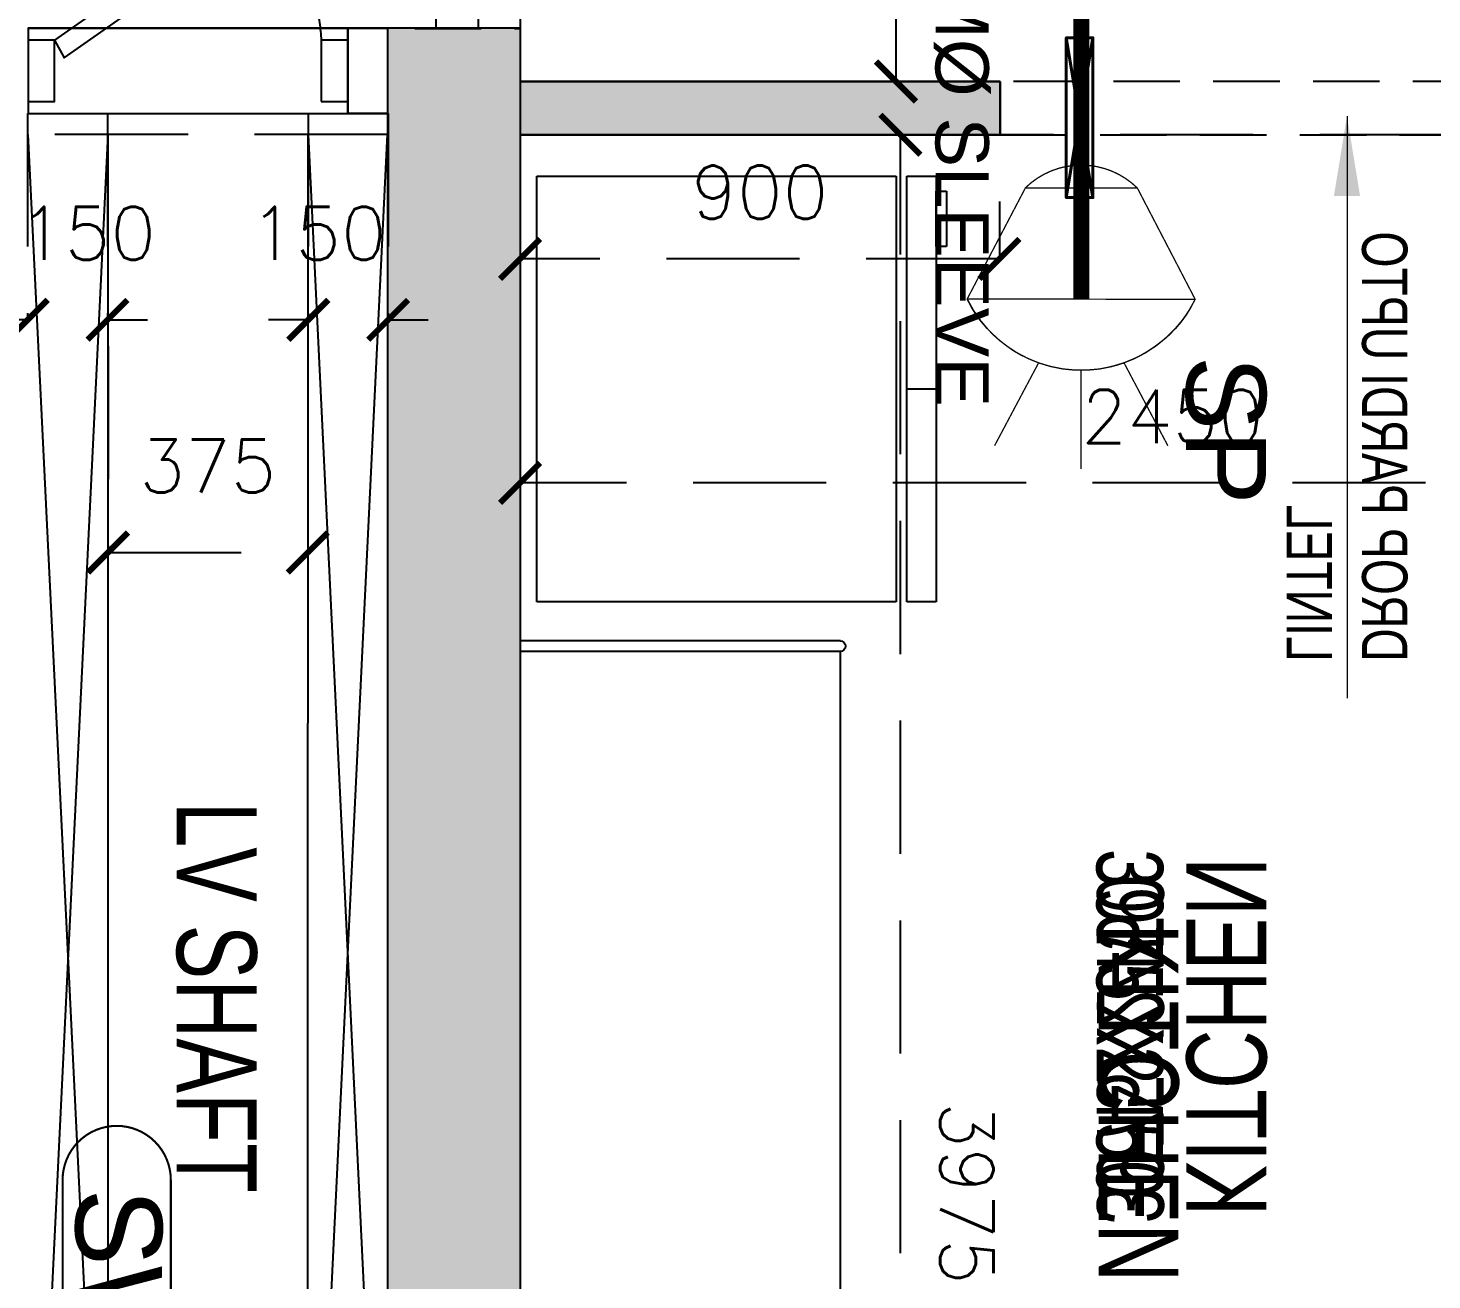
# Model space of a CAD drawing. Header units: millimetres. Extents: x -414464 to 1686, y -90036 to 108605.
# Drawn here: x -104666 to -102030, y -69575 to -67225 of the extents above; entities that cross this region are included whole.
import ezdxf

# ---------------------------------------------------------------- set-up
doc = ezdxf.new("R2010")
doc.units = ezdxf.units.MM
doc.header["$LTSCALE"] = 1000
doc.header["$MEASUREMENT"] = 0
for name, pattern in [('$1$AUDIT_D_120904163729-0', [0]), ('$36$HIDDEN', [0.375, 0.25, -0.125]), ('2BHK-A - BACK$1$AUDIT_D_120904163729-0', [0]), ('2BHK-A - BACK$1$HIDDEN', [0.375, 0.25, -0.125]), ('AUDIT_D_120904163729-0', [0]), ('T8 - TYPICAL FLOOR CORE$1$HIDDEN', [0.375, 0.25, -0.125]), ('T8 - TYPICAL FLOOR CORE$1$HIDDEN2', [0.1875, 0.125, -0.0625]), ('T8(T9 IS SIMILAR) - DIMENSION & TEXTING$1$( Hidden )', [0.375, 0.25, -0.125]), ('T8(T9 IS SIMILAR) - DIMENSION & TEXTING$1$3BHK-D$0$HIDDEN', [0.375, 0.25, -0.125]), ('T8(T9 IS SIMILAR) - DIMENSION & TEXTING$1$AUDIT_D_120904163729-0', [0]), ('T8(T9 IS SIMILAR) - DIMENSION & TEXTING$1$HIDDEN', [0.375, 0.25, -0.125]), ('T8(T9 IS SIMILAR)$1$$0$HIDDEN', [0.375, 0.25, -0.125])]:
    doc.linetypes.add(name, pattern=pattern)
doc.layers.get('0').update_dxf_attribs({"linetype": 'AUDIT_D_120904163729-0'})
for name, color, linetype in [('$0$A-HATCH -160', 251, '$1$AUDIT_D_120904163729-0'), ('$21$A-DIMENSIONS', 2, '$36$HIDDEN'), ('2BHK-A - BACK$1$A-DOOR-FULL', 2, 'Continuous'), ('2BHK-A - BACK$1$A-HATCH -160', 251, '2BHK-A - BACK$1$AUDIT_D_120904163729-0'), ('2BHK-A - BACK$1$a-KIT FIX', 251, 'Continuous'), ('2BHK-A - BACK$1$CUT-OUT', 49, 'Continuous'), ('a-rcc', 3, 'Continuous'), ('T8 - TYPICAL FLOOR CORE$1$A-DIMENSIONS', 2, 'T8 - TYPICAL FLOOR CORE$1$HIDDEN'), ('T8 - TYPICAL FLOOR CORE$1$A-DOOR', 1, 'Continuous'), ('T8 - TYPICAL FLOOR CORE$1$BEAM', 5, 'T8 - TYPICAL FLOOR CORE$1$HIDDEN'), ('T8 - TYPICAL FLOOR CORE$1$CUT-OUT', 49, 'Continuous'), ('T8 - TYPICAL FLOOR CORE$1$Typical floor plan-$0$$0$A2-TYPICAL$0$a-door', 1, 'Continuous'), ('T8(T9 IS SIMILAR) - DIMENSION & TEXTING$1$A-DIMENSIONS', 2, 'T8(T9 IS SIMILAR) - DIMENSION & TEXTING$1$HIDDEN'), ('T8(T9 IS SIMILAR) - DIMENSION & TEXTING$1$A-FIRE FIGHTING', 7, 'T8(T9 IS SIMILAR) - DIMENSION & TEXTING$1$AUDIT_D_120904163729-0'), ('T8(T9 IS SIMILAR)$1$$6$a-beam 2', 50, 'Continuous'), ('T8(T9 IS SIMILAR)$1$S-BEAM', 20, 'T8(T9 IS SIMILAR)$1$$0$HIDDEN'), ('T8_REFUGE COLUMNS$1$A-RCC COLS', 3, 'Continuous'), ('T8_TYPICAL COLUMNS$1$A-RCC COLS', 3, 'Continuous')]:
    doc.layers.add(name, color=color, linetype=linetype)
for name, color, linetype, lineweight in [('2BHK-A - BACK$1$a-Text', 4, 'Continuous', 0), ('2BHK-A - BACK$1$a-TEXT -R SIZE', 4, 'Continuous', 0), ('2BHK-A - BACK$1$A-WALL- 160', 6, 'Continuous', 30), ('2BHK-A - BACK$1$R0-18-10-2014-T1-1st Podium Floor Plan$0$Text', 2, 'Continuous', 0), ('T8 - TYPICAL FLOOR CORE$0$a-Text', 4, 'Continuous', 0), ('T8 - TYPICAL FLOOR CORE$1$A-WALL- 160', 6, 'Continuous', 30), ('T8 - TYPICAL FLOOR CORE$1$D&W', 8, 'Continuous', 25), ('T8(T9 IS SIMILAR) - DIMENSION & TEXTING$1$a-Text', 4, 'Continuous', 0), ('T8(T9 IS SIMILAR) - DIMENSION & TEXTING$1$a-TEXT -R SIZE', 4, 'Continuous', 0), ('T8(T9 IS SIMILAR) - DIMENSION & TEXTING$1$U-IPD-WS-FIRE', 1, 'Continuous', 40), ('T8(T9 IS SIMILAR) - DIMENSION & TEXTING$1$U-IPD-WS-SP', 1, 'Continuous', 5), ('T8(T9 IS SIMILAR) - DIMENSION & TEXTING$1$U-IPD-WS-TEXT', 7, 'Continuous', 0), ('T8(T9 IS SIMILAR)$1$D&W', 8, 'Continuous', 25), ('T8_REFUGE COLUMNS$1$A-COLUMN NO size reduce', 81, 'Continuous', 25)]:
    doc.layers.add(name, color=color, linetype=linetype, lineweight=lineweight)
doc.layers.add('T8(T9 IS SIMILAR) - DIMENSION & TEXTING$1$U-IPD-SP-SLEV-50', color=7, linetype='T8(T9 IS SIMILAR) - DIMENSION & TEXTING$1$3BHK-D$0$HIDDEN', lineweight=40, true_color=0x2f0dd9)
doc.layers.add('T8_REFUGE COLUMNS$1$COL-HATCH', color=7, linetype='Continuous', lineweight=25, true_color=0xa3a3a3)
doc.styles.add('2BHK-A - BACK$1$ARIAL ARROW', font='swisscl.ttf')
doc.styles.add('2BHK-A - BACK$1$Tahoma', font='tahoma.ttf')
doc.styles.add('T8 - TYPICAL FLOOR CORE$0$ARIAL ARROW', font='swisscl.ttf')
doc.styles.add('T8 - TYPICAL FLOOR CORE$1$Romans 1', font='romans.shx', dxfattribs={"height": 100})
doc.styles.add('T8(T9 IS SIMILAR) - DIMENSION & TEXTING$1$arial', font='sanss___.ttf')
doc.styles.add('T8(T9 IS SIMILAR) - DIMENSION & TEXTING$1$ARIAL ARROW', font='swisscl.ttf')
doc.styles.add('T8(T9 IS SIMILAR) - DIMENSION & TEXTING$1$Romans 1', font='romans.shx', dxfattribs={"height": 100})
doc.styles.add('T8_REFUGE COLUMNS$1$STANDARD', font='GOTHIC.TTF')
doc.dimstyles.new('2BHK-A - BACK$1$SAMATA STD', dxfattribs={"dimtxt": 100, "dimasz": 50, "dimexe": 50, "dimexo": 50, "dimgap": 10, "dimtad": 0, "dimdec": 0, "dimrnd": 5, "dimzin": 0, "dimdsep": 46, "dimtxsty": '2BHK-A - BACK$1$Tahoma', "dimblk": '2BHK-A - BACK$1$_Origin2', "dimcen": -50, "dimdle": 50, "dimclrd": 7, "dimclre": 7, "dimclrt": 7, "dimadec": 0, "dimazin": 0, "dimtfac": 1, "dimtdec": 0, "dimtmove": 1, "dimatfit": 3, "dimfxl": 150, "dimtfill": 1, "dimtolj": 1, "dimtzin": 0, "dimlwd": -1, "dimlwe": -1, "dimarcsym": 0})
doc.dimstyles.new('T8 - TYPICAL FLOOR CORE$1$ALPINE S', dxfattribs={"dimscale": 0, "dimtxt": 100, "dimasz": 75, "dimexe": 0, "dimexo": 0, "dimgap": 75, "dimtad": 1, "dimdec": 0, "dimzin": 0, "dimdsep": 46, "dimtxsty": 'T8 - TYPICAL FLOOR CORE$1$Romans 1', "dimblk": 'T8 - TYPICAL FLOOR CORE$1$_ArchTick', "dimcen": 0.09, "dimclrd": 256, "dimclre": 256, "dimclrt": 7, "dimadec": 0, "dimazin": 0, "dimtfac": 1, "dimtdec": 0, "dimtofl": 0, "dimtmove": 1, "dimatfit": 0, "dimldrblk": 'T8 - TYPICAL FLOOR CORE$1$_Open90', "dimfxl": 1, "dimtolj": 1, "dimtzin": 0, "dimarcsym": 0})
doc.dimstyles.new('T8(T9 IS SIMILAR) - DIMENSION & TEXTING$1$ALPINE S', dxfattribs={"dimscale": 0, "dimtxt": 100, "dimasz": 75, "dimexe": 0, "dimexo": 0, "dimgap": 75, "dimtad": 1, "dimdec": 0, "dimzin": 0, "dimdsep": 46, "dimtxsty": 'T8(T9 IS SIMILAR) - DIMENSION & TEXTING$1$Romans 1', "dimblk": 'T8(T9 IS SIMILAR) - DIMENSION & TEXTING$1$_ArchTick', "dimcen": 0.09, "dimclrd": 256, "dimclre": 256, "dimclrt": 7, "dimadec": 0, "dimazin": 0, "dimtfac": 1, "dimtdec": 0, "dimtofl": 0, "dimtmove": 1, "dimatfit": 0, "dimldrblk": 'T8(T9 IS SIMILAR) - DIMENSION & TEXTING$1$_Open90', "dimfxl": 1, "dimtolj": 1, "dimtzin": 0, "dimarcsym": 0})

# ---------------------------------------------------------------- blocks, each defined once
blk = doc.blocks.new('T8_REFUGE COLUMNS')
at = {"layer": 'T8_REFUGE COLUMNS$1$COL-HATCH', "linetype": 'ByBlock'}
h = blk.add_hatch(color=256, dxfattribs=at)
h.dxf.hatch_style = 1
h.paths.add_polyline_path([(1207452.1, -5710799.9), (1211787.1, -5710799.9), (1211787.1, -5710549.9), (1207452.1, -5710549.9)])
at = {"layer": 'T8_REFUGE COLUMNS$1$A-COLUMN NO size reduce', "linetype": 'ByBlock', "const_width": 3.9}
blk.add_lwpolyline([(1209614.8, -5711409.9, -1), (1209614.8, -5711206.7), (1210210.6, -5711206.7, -1), (1210210.6, -5711409.9)], format="xyb", close=True, dxfattribs=at)
at = {"layer": 'T8_REFUGE COLUMNS$1$A-RCC COLS', "linetype": 'ByBlock'}
blk.add_lwpolyline([(1207452.1, -5710799.9), (1211787.1, -5710799.9), (1211787.1, -5710549.9), (1207452.1, -5710549.9)], close=True, dxfattribs=at)
at = {"layer": 'T8_REFUGE COLUMNS$1$A-COLUMN NO size reduce', "linetype": 'ByBlock', "insert": (1209631, -5711223), "char_height": 162.5, "attachment_point": 1, "style": 'T8_REFUGE COLUMNS$1$STANDARD'}
blk.add_mtext_dynamic_manual_height_columns('SW27', width=444.685, gutter_width=500, heights=[0], dxfattribs=at)
blk = doc.blocks.new('T8_TYPICAL COLUMNS')
at = {"layer": 'T8_TYPICAL COLUMNS$1$A-RCC COLS', "linetype": 'ByBlock'}
blk.add_blockref('T8_REFUGE COLUMNS', (0, 0), dxfattribs=at)
blk = doc.blocks.new('*U2932')
for points in [[(-40, 0), (0, 0), (0, 30), (10, 30), (10, 80), (-40, 80)], [(1065, 0), (1025, 0), (1025, 30), (1015, 30), (1015, 80), (1065, 80)], [(0, 0), (0, -1025), (30, -1025), (30, 0)]]:
    blk.add_lwpolyline(points, close=True)
at = {"color": 0, "linetype": 'ByBlock', "ltscale": 0.25}
blk.add_arc((-1.5, 0.6), 1026.5, 272.373, 359.9653, dxfattribs=at)
blk = doc.blocks.new('2BHK-A - BACK$1$FRIDGE')
at = {"linetype": 'ByBlock'}
blk.add_line((-146171.8, 411873), (-146116.8, 411873), dxfattribs=at)
at = {"layer": '2BHK-A - BACK$1$a-KIT FIX'}
for p, q in [((-146866.2, 411473.3), (-146866.2, 412272.7)), ((-146866.2, 412272.7), (-146191.7, 412272.7)), ((-146191.7, 412272.7), (-146191.7, 411473.3)), ((-146171.8, 411473.3), (-146171.8, 412272.7)), ((-146171.8, 412272.7), (-146116.8, 412272.7)), ((-146116.8, 412272.7), (-146116.8, 411473.3)), ((-146116.8, 412140.6), (-146116.8, 412244)), ((-146116.8, 412244), (-146097.1, 412244)), ((-146097.1, 412244), (-146097.1, 412140.6)), ((-146097.1, 412140.6), (-146116.8, 412140.6)), ((-146191.7, 411473.3), (-146866.2, 411473.3)), ((-146116.8, 411473.3), (-146171.8, 411473.3))]:
    blk.add_line(p, q, dxfattribs=at)
blk = doc.blocks.new('2BHK-A - BACK$1$_Origin2')
at = {"color": 0, "linetype": 'ByBlock', "lineweight": -2}
blk.add_line((-0.5, 0), (-1, 0), dxfattribs=at)
for radius in [0.5, 0.25]:
    blk.add_circle((0, 0), radius, dxfattribs=at)
blk = doc.blocks.new('T8 - TYPICAL FLOOR CORE$1$gdx')
at = {"linetype": 'T8 - TYPICAL FLOOR CORE$1$HIDDEN2', "ltscale": 10}
blk.add_lwpolyline([(13990.9, 8157, 0.113319), (14200.1, 8092, 0.860704)], format="xyb", dxfattribs=at)
at = {"layer": 'T8 - TYPICAL FLOOR CORE$1$A-DOOR', "linetype": 'Continuous', "ltscale": 5}
blk.add_lwpolyline([(14200.1, 8509.4), (14227.4, 8494.1), (13990.9, 8157), (13963.7, 8172.3)], close=True, dxfattribs=at)
at = {"layer": 'T8 - TYPICAL FLOOR CORE$1$Typical floor plan-$0$$0$A2-TYPICAL$0$a-door', "color": 4}
for points in [[(14200.1, 8509.4), (14200.1, 8550.7), (14295.9, 8550.7), (14295.9, 8509.4)], [(14295.9, 8092), (14295.9, 8050.7), (14200.1, 8050.7), (14200.1, 8092)]]:
    blk.add_lwpolyline(points, close=True, dxfattribs=at)
blk = doc.blocks.new('T8 - TYPICAL FLOOR CORE$1$_ArchTick')
at = {"color": 0, "linetype": 'ByBlock', "const_width": 0.15}
blk.add_lwpolyline([(-0.5, -0.5), (0.5, 0.5)], dxfattribs=at)
blk = doc.blocks.new('*D4643')
at = {"layer": 'T8 - TYPICAL FLOOR CORE$1$A-DIMENSIONS', "lineweight": -2, "transparency": 16777216}
for p, q in [((1207999.8, -5710798.6), (1207999.8, -5710723.6)), ((1207999.8, -5710948.5), (1207999.8, -5711023.5))]:
    blk.add_line(p, q, dxfattribs=at)
at = {"layer": 'T8 - TYPICAL FLOOR CORE$1$A-DIMENSIONS', "linetype": 'T8 - TYPICAL FLOOR CORE$1$HIDDEN', "lineweight": -2, "transparency": 16777216}
for p, q in [((1207612.2, -5710798.6), (1207999.8, -5710798.6)), ((1207612.2, -5710948.5), (1207999.8, -5710948.5))]:
    blk.add_line(p, q, dxfattribs=at)
at = {"layer": 'T8 - TYPICAL FLOOR CORE$1$A-DIMENSIONS', "linetype": 'ByBlock', "lineweight": -2, "transparency": 16777216, "xscale": 75, "yscale": 75, "zscale": 75}
for p, rotation in [((1207999.8, -5710798.6), 270), ((1207999.8, -5710948.5), 90)]:
    blk.add_blockref('T8 - TYPICAL FLOOR CORE$1$_ArchTick', p, dxfattribs=dict(at, rotation=rotation))
at = {"layer": 'T8 - TYPICAL FLOOR CORE$1$A-DIMENSIONS', "color": 7, "linetype": 'ByBlock', "transparency": 16777216, "insert": (1207837.3, -5710930.1), "char_height": 100, "attachment_point": 5, "rotation": 90, "style": 'T8 - TYPICAL FLOOR CORE$1$Romans 1'}
blk.add_mtext('\\A1;150', dxfattribs=at)
blk = doc.blocks.new('T8 - TYPICAL FLOOR CORE$1$_Open90')
at = {"color": 0, "linetype": 'ByBlock', "lineweight": -2}
for p, q in [((-0.5, 0.5), (0, 0)), ((0, 0), (-1, 0)), ((0, 0), (-0.5, -0.5))]:
    blk.add_line(p, q, dxfattribs=at)
blk = doc.blocks.new('*D4649')
at = {"layer": 'T8 - TYPICAL FLOOR CORE$1$A-DIMENSIONS', "linetype": 'T8 - TYPICAL FLOOR CORE$1$HIDDEN', "lineweight": -2, "transparency": 16777216}
for p, q in [((1208049.1, -5710949.5), (1208436.7, -5710949.5)), ((1208049.1, -5711324.6), (1208436.7, -5711324.6))]:
    blk.add_line(p, q, dxfattribs=at)
at = {"layer": 'T8 - TYPICAL FLOOR CORE$1$A-DIMENSIONS', "lineweight": -2, "transparency": 16777216}
blk.add_line((1208436.7, -5711324.6), (1208436.7, -5710949.5), dxfattribs=at)
at = {"layer": 'T8 - TYPICAL FLOOR CORE$1$A-DIMENSIONS', "linetype": 'ByBlock', "lineweight": -2, "transparency": 16777216, "xscale": 75, "yscale": 75, "zscale": 75}
for p, rotation in [((1208436.7, -5710949.5), 90), ((1208436.7, -5711324.6), 270)]:
    blk.add_blockref('T8 - TYPICAL FLOOR CORE$1$_ArchTick', p, dxfattribs=dict(at, rotation=rotation))
at = {"layer": 'T8 - TYPICAL FLOOR CORE$1$A-DIMENSIONS', "color": 7, "linetype": 'ByBlock', "transparency": 16777216, "insert": (1208274.2, -5711137.4), "char_height": 100, "attachment_point": 5, "rotation": 90, "style": 'T8 - TYPICAL FLOOR CORE$1$Romans 1'}
blk.add_mtext('\\A1;375', dxfattribs=at)
blk = doc.blocks.new('*D4650')
at = {"layer": 'T8 - TYPICAL FLOOR CORE$1$A-DIMENSIONS', "lineweight": -2, "transparency": 16777216}
for p, q in [((1207999.8, -5711325.6), (1207999.8, -5711250.6)), ((1207999.8, -5711475.5), (1207999.8, -5711550.5))]:
    blk.add_line(p, q, dxfattribs=at)
at = {"layer": 'T8 - TYPICAL FLOOR CORE$1$A-DIMENSIONS', "linetype": 'T8 - TYPICAL FLOOR CORE$1$HIDDEN', "lineweight": -2, "transparency": 16777216}
for p, q in [((1207612.2, -5711325.6), (1207999.8, -5711325.6)), ((1207612.2, -5711475.5), (1207999.8, -5711475.5))]:
    blk.add_line(p, q, dxfattribs=at)
at = {"layer": 'T8 - TYPICAL FLOOR CORE$1$A-DIMENSIONS', "linetype": 'ByBlock', "lineweight": -2, "transparency": 16777216, "xscale": 75, "yscale": 75, "zscale": 75}
for p, rotation in [((1207999.8, -5711325.6), 270), ((1207999.8, -5711475.5), 90)]:
    blk.add_blockref('T8 - TYPICAL FLOOR CORE$1$_ArchTick', p, dxfattribs=dict(at, rotation=rotation))
at = {"layer": 'T8 - TYPICAL FLOOR CORE$1$A-DIMENSIONS', "color": 7, "linetype": 'ByBlock', "transparency": 16777216, "insert": (1207837.3, -5711363.1), "char_height": 100, "attachment_point": 5, "rotation": 90, "style": 'T8 - TYPICAL FLOOR CORE$1$Romans 1'}
blk.add_mtext('\\A1;150', dxfattribs=at)
blk = doc.blocks.new('T8(T9 IS SIMILAR) - DIMENSION & TEXTING$1$_ArchTick')
at = {"color": 0, "linetype": 'ByBlock', "const_width": 0.15}
blk.add_lwpolyline([(-0.5, -0.5), (0.5, 0.5)], dxfattribs=at)
blk = doc.blocks.new('*D1520')
at = {"layer": 'T8(T9 IS SIMILAR) - DIMENSION & TEXTING$1$A-DIMENSIONS', "linetype": 'T8(T9 IS SIMILAR) - DIMENSION & TEXTING$1$HIDDEN', "lineweight": -2, "transparency": 16777216}
for p, q in [((1206347.3, -5709776), (1206347.3, -5709845)), ((1207552.3, -5709776), (1207552.3, -5709845))]:
    blk.add_line(p, q, dxfattribs=at)
at = {"layer": 'T8(T9 IS SIMILAR) - DIMENSION & TEXTING$1$A-DIMENSIONS', "lineweight": -2, "transparency": 16777216}
blk.add_line((1207552.3, -5709845), (1206347.3, -5709845), dxfattribs=at)
at = {"layer": 'T8(T9 IS SIMILAR) - DIMENSION & TEXTING$1$A-DIMENSIONS', "linetype": 'ByBlock', "lineweight": -2, "transparency": 16777216, "xscale": 75, "yscale": 75, "zscale": 75, "rotation": 180}
blk.add_blockref('T8(T9 IS SIMILAR) - DIMENSION & TEXTING$1$_ArchTick', (1206347.3, -5709845), dxfattribs=at)
at = {"layer": 'T8(T9 IS SIMILAR) - DIMENSION & TEXTING$1$A-DIMENSIONS', "linetype": 'ByBlock', "lineweight": -2, "transparency": 16777216, "xscale": 75, "yscale": 75, "zscale": 75}
blk.add_blockref('T8(T9 IS SIMILAR) - DIMENSION & TEXTING$1$_ArchTick', (1207552.3, -5709845), dxfattribs=at)
at = {"layer": 'T8(T9 IS SIMILAR) - DIMENSION & TEXTING$1$A-DIMENSIONS', "color": 7, "linetype": 'ByBlock', "transparency": 16777216, "insert": (1206949.8, -5709720), "char_height": 100, "attachment_point": 5, "style": 'T8(T9 IS SIMILAR) - DIMENSION & TEXTING$1$Romans 1'}
blk.add_mtext('\\A1;1205', dxfattribs=at)
blk = doc.blocks.new('T8(T9 IS SIMILAR) - DIMENSION & TEXTING$1$_Open90')
at = {"color": 0, "linetype": 'ByBlock', "lineweight": -2}
for p, q in [((-0.5, 0.5), (0, 0)), ((0, 0), (-1, 0)), ((0, 0), (-0.5, -0.5))]:
    blk.add_line(p, q, dxfattribs=at)
blk = doc.blocks.new('*D1521')
at = {"layer": 'T8(T9 IS SIMILAR) - DIMENSION & TEXTING$1$A-DIMENSIONS', "linetype": 'T8(T9 IS SIMILAR) - DIMENSION & TEXTING$1$HIDDEN', "lineweight": -2, "transparency": 16777216}
for p, q in [((1207777.6, -5709651), (1207885.3, -5709651)), ((1207777.6, -5710550.9), (1207885.3, -5710550.9))]:
    blk.add_line(p, q, dxfattribs=at)
at = {"layer": 'T8(T9 IS SIMILAR) - DIMENSION & TEXTING$1$A-DIMENSIONS', "lineweight": -2, "transparency": 16777216}
blk.add_line((1207885.3, -5709651), (1207885.3, -5710550.9), dxfattribs=at)
at = {"layer": 'T8(T9 IS SIMILAR) - DIMENSION & TEXTING$1$A-DIMENSIONS', "linetype": 'ByBlock', "lineweight": -2, "transparency": 16777216, "xscale": 75, "yscale": 75, "zscale": 75}
for p, rotation in [((1207885.3, -5709651), 90), ((1207885.3, -5710550.9), 270)]:
    blk.add_blockref('T8(T9 IS SIMILAR) - DIMENSION & TEXTING$1$_ArchTick', p, dxfattribs=dict(at, rotation=rotation))
at = {"layer": 'T8(T9 IS SIMILAR) - DIMENSION & TEXTING$1$A-DIMENSIONS', "color": 7, "linetype": 'ByBlock', "transparency": 16777216, "insert": (1207760.3, -5710100.9), "char_height": 100, "attachment_point": 5, "rotation": 90, "style": 'T8(T9 IS SIMILAR) - DIMENSION & TEXTING$1$Romans 1'}
blk.add_mtext('\\A1;900', dxfattribs=at)
blk = doc.blocks.new('*D1523')
at = {"layer": 'T8(T9 IS SIMILAR) - DIMENSION & TEXTING$1$A-DIMENSIONS', "linetype": 'T8(T9 IS SIMILAR) - DIMENSION & TEXTING$1$HIDDEN', "lineweight": -2, "transparency": 16777216}
for p, q in [((1207652.3, -5709960.8), (1207652.3, -5709836.9)), ((1211627.3, -5709960.8), (1211627.3, -5709836.9))]:
    blk.add_line(p, q, dxfattribs=at)
at = {"layer": 'T8(T9 IS SIMILAR) - DIMENSION & TEXTING$1$A-DIMENSIONS', "lineweight": -2, "transparency": 16777216}
blk.add_line((1211627.3, -5709836.9), (1207652.3, -5709836.9), dxfattribs=at)
at = {"layer": 'T8(T9 IS SIMILAR) - DIMENSION & TEXTING$1$A-DIMENSIONS', "linetype": 'ByBlock', "lineweight": -2, "transparency": 16777216, "xscale": 75, "yscale": 75, "zscale": 75, "rotation": 180}
blk.add_blockref('T8(T9 IS SIMILAR) - DIMENSION & TEXTING$1$_ArchTick', (1207652.3, -5709836.9), dxfattribs=at)
at = {"layer": 'T8(T9 IS SIMILAR) - DIMENSION & TEXTING$1$A-DIMENSIONS', "linetype": 'ByBlock', "lineweight": -2, "transparency": 16777216, "xscale": 75, "yscale": 75, "zscale": 75}
blk.add_blockref('T8(T9 IS SIMILAR) - DIMENSION & TEXTING$1$_ArchTick', (1211627.3, -5709836.9), dxfattribs=at)
at = {"layer": 'T8(T9 IS SIMILAR) - DIMENSION & TEXTING$1$A-DIMENSIONS', "color": 7, "linetype": 'ByBlock', "transparency": 16777216, "insert": (1209639.8, -5709711.9), "char_height": 100, "attachment_point": 5, "style": 'T8(T9 IS SIMILAR) - DIMENSION & TEXTING$1$Romans 1'}
blk.add_mtext('\\A1;3975', dxfattribs=at)
blk = doc.blocks.new('*D1525')
at = {"layer": 'T8(T9 IS SIMILAR) - DIMENSION & TEXTING$1$A-DIMENSIONS', "linetype": 'T8(T9 IS SIMILAR) - DIMENSION & TEXTING$1$HIDDEN', "lineweight": -2, "transparency": 16777216}
for p, q in [((1208241.2, -5708100.9), (1208306.1, -5708100.9)), ((1208241.2, -5710550.9), (1208306.1, -5710550.9))]:
    blk.add_line(p, q, dxfattribs=at)
at = {"layer": 'T8(T9 IS SIMILAR) - DIMENSION & TEXTING$1$A-DIMENSIONS', "lineweight": -2, "transparency": 16777216}
blk.add_line((1208306.1, -5708100.9), (1208306.1, -5710550.9), dxfattribs=at)
at = {"layer": 'T8(T9 IS SIMILAR) - DIMENSION & TEXTING$1$A-DIMENSIONS', "linetype": 'ByBlock', "lineweight": -2, "transparency": 16777216, "xscale": 75, "yscale": 75, "zscale": 75}
for p, rotation in [((1208306.1, -5708100.9), 90), ((1208306.1, -5710550.9), 270)]:
    blk.add_blockref('T8(T9 IS SIMILAR) - DIMENSION & TEXTING$1$_ArchTick', p, dxfattribs=dict(at, rotation=rotation))
at = {"layer": 'T8(T9 IS SIMILAR) - DIMENSION & TEXTING$1$A-DIMENSIONS', "color": 7, "linetype": 'ByBlock', "transparency": 16777216, "insert": (1208181.1, -5709325.9), "char_height": 100, "attachment_point": 5, "rotation": 90, "style": 'T8(T9 IS SIMILAR) - DIMENSION & TEXTING$1$Romans 1'}
blk.add_mtext('\\A1;2450', dxfattribs=at)
blk = doc.blocks.new('T8(T9 IS SIMILAR) - DIMENSION & TEXTING$1$SIDE SPRINKLER')
at = {"layer": 'T8(T9 IS SIMILAR) - DIMENSION & TEXTING$1$U-IPD-WS-SP', "const_width": 3, "elevation": 0}
for points in [[(-6847.2, -87791.6), (-7102.7, -87925.5)], [(-6700.4, -87955.9), (-6510.2, -87854.9)], [(-6683.5, -88053.8), (-6456.1, -88053.8)], [(-6700.2, -88152.7), (-6509.9, -88253.3)], [(-6847.2, -88315.9), (-7102.7, -88183.1)]]:
    blk.add_lwpolyline(points, dxfattribs=at)
for points in [[(-6847.2, -87791.6, 0.000405), (-6846.7, -88316.2, 0.623274), (-6846.7, -87792.3, 0.617961)], [(-7102.7, -87925.2, 0.001274), (-7102.7, -88183.1, -0.409371), (-7102.7, -87925.2, -0.617961)]]:
    blk.add_lwpolyline(points, format="xyb", dxfattribs=at)
at = {"layer": 'T8(T9 IS SIMILAR) - DIMENSION & TEXTING$1$U-IPD-WS-SP'}
for centre, start, end in [((-6975.2, -88053.8), 296.0387, 63.9613), ((-6975.2, -88053.8), 0, 63.9613), ((-6975.2, -88054.2), 296.1316, 0.0929)]:
    blk.add_arc(centre, 291.8, start, end, dxfattribs=at)
blk = doc.blocks.new('T8(T9 IS SIMILAR) - DIMENSION & TEXTING$1$A$C7A147FD6')
at = {"layer": 'T8(T9 IS SIMILAR) - DIMENSION & TEXTING$1$U-IPD-SP-SLEV-50', "linetype": 'ByBlock', "elevation": 0.4}
blk.add_lwpolyline([(317.9, 5898.7), (17.9, 5898.7), (17.9, 5848.7), (317.9, 5848.7), (317.9, 5898.7), (17.9, 5848.7), (317.9, 5848.7), (17.9, 5898.7)], dxfattribs=at)
at = {"layer": 'T8(T9 IS SIMILAR) - DIMENSION & TEXTING$1$U-IPD-WS-FIRE', "color": 9, "linetype": 'T8(T9 IS SIMILAR) - DIMENSION & TEXTING$1$( Hidden )', "ltscale": 2, "true_color": 0xafd9aa, "const_width": 30, "elevation": 0.4}
blk.add_lwpolyline([(508.7, 5876.6), (-58.3, 5876.6)], dxfattribs=at)
at = {"layer": 'T8(T9 IS SIMILAR) - DIMENSION & TEXTING$1$U-IPD-WS-FIRE', "xscale": -0.8162240268536692, "yscale": 0.8162240268536692, "zscale": 0.8162240268536692, "rotation": 179.9973893578731}
blk.add_blockref('T8(T9 IS SIMILAR) - DIMENSION & TEXTING$1$SIDE SPRINKLER', (6094.1, -65995.4, 0.4), dxfattribs=at)
at = {"layer": 'T8(T9 IS SIMILAR) - DIMENSION & TEXTING$1$U-IPD-WS-TEXT', "attachment_point": 3, "style": 'T8(T9 IS SIMILAR) - DIMENSION & TEXTING$1$arial'}
for s, width, insert, char_height, rotation in [('SP', 0.382, (894.6, 6223.7, -0.3), 150, 359.9975), ('50MM%%C SLEEVE', 1876.047, (710.9, 5703.1, 2.3), 100, 0.0013)]:
    blk.add_mtext_dynamic_manual_height_columns(s, width=width, gutter_width=0.75, heights=[0], dxfattribs=dict(at, insert=insert, char_height=char_height, rotation=rotation))
blk = doc.blocks.new('2BHK-A - BACK')
at = {"layer": '2BHK-A - BACK$1$A-HATCH -160', "linetype": 'ByBlock'}
h = blk.add_hatch(dxfattribs=at)
h.set_pattern_fill('ZIGZAG', color=256, scale=250)
h.set_pattern_definition([(9e-15, (-0.22, 0.45), (31.25, 31.25), [31.25, -31.25]), (90, (31.03, 0.45), (-31.25, 31.25), [31.25, -31.25])])
h.paths.add_polyline_path([(1196642.1, -5706299.9), (1198342.2, -5706299.9), (1198342.2, -5706399.9), (1196642.1, -5706399.9)])
h.paths.add_polyline_path([(1199382.6, -5705299.9), (1199382.6, -5705199.9), (1201592.2, -5705199.9), (1201592.2, -5705299.9), (1200442.1, -5705299.9), (1200442.1, -5705399.9), (1200342.1, -5705399.9), (1200342.1, -5705299.9)])
h.paths.add_polyline_path([(1200442.1, -5706399.9), (1201341.8, -5706399.9), (1201341.8, -5706299.9), (1200442.1, -5706299.9)])
h.paths.add_polyline_path([(1202091.8, -5706299.9), (1202691.8, -5706299.9), (1202691.8, -5706399.9), (1202091.8, -5706399.9)])
h.paths.add_polyline_path([(1204892.1, -5708749.5), (1204992.1, -5708749.5), (1204992.1, -5707999.9), (1204892.1, -5707999.9)])
h.paths.add_polyline_path([(1204892.1, -5709649.5), (1204992.1, -5709649.5), (1204992.1, -5710549.5), (1204892.1, -5710549.5)])
h.paths.add_polyline_path([(1200142, -5708600.5), (1200257, -5708600.5), (1200257.1, -5708700.5), (1200042, -5708700.5), (1200042, -5708099.9), (1200142, -5708099.9)])
h.paths.add_polyline_path([(1202792.1, -5701189.9), (1203427.1, -5701189.9), (1203427.1, -5701089.9), (1202792.1, -5701089.9)])
at = {"layer": '2BHK-A - BACK$1$a-KIT FIX', "color": 1}
for p, q in [((1200917.1, -5709949.5), (1203922.1, -5709949.5)), ((1203922.1, -5709949.8), (1203922.1, -5710549.5)), ((1203942.1, -5709949.5), (1203942.1, -5710549.5)), ((1203942.1, -5709949.5), (1203942.1, -5709949.5)), ((1203942.1, -5709949.8), (1203942.1, -5710549.5))]:
    blk.add_line(p, q, dxfattribs=at)
blk.add_arc((1203932.1, -5709949.8), 10, 0, 180, dxfattribs=at)
at = {"layer": '2BHK-A - BACK$1$A-WALL- 160', "linetype": 'ByBlock'}
for p, q in [((1204892.1, -5710549.5), (1204892.1, -5709649.5)), ((1204892.1, -5709649.5), (1204992.1, -5709649.5)), ((1204992.1, -5710549.5), (1204992.1, -5709649.5))]:
    blk.add_line(p, q, dxfattribs=at)
at = {"layer": '2BHK-A - BACK$1$CUT-OUT', "linetype": '2BHK-A - BACK$1$HIDDEN', "ltscale": 0.5}
for points in [[(1204992.1, -5709649.5), (1204892.1, -5709649.5), (1204892.1, -5708749.5), (1204992.1, -5708749.5)], [(1205092.1, -5710748.8), (1205092.1, -5710549.9), (1206197.1, -5710549.9), (1206197.1, -5710748.8)]]:
    blk.add_lwpolyline(points, close=True, dxfattribs=at)
at = {"layer": '2BHK-A - BACK$1$A-DOOR-FULL', "linetype": '2BHK-A - BACK$1$HIDDEN', "rotation": 180}
blk.add_blockref('*U2932', (1206157.1, -5710628.8), dxfattribs=at)
at = {"layer": '2BHK-A - BACK$1$a-KIT FIX', "extrusion": (0, 0, -1), "zscale": -1, "rotation": 90}
blk.add_blockref('2BHK-A - BACK$1$FRIDGE', (-792542.1, -5563653), dxfattribs=at)
at = {"layer": '2BHK-A - BACK$1$a-Text', "style": '2BHK-A - BACK$1$ARIAL ARROW'}
blk.add_text('KITCHEN', height=150, dxfattribs=at).set_placement((1202861.4, -5709299.7))
at = {"layer": '2BHK-A - BACK$1$a-TEXT -R SIZE', "color": 2, "style": '2BHK-A - BACK$1$ARIAL ARROW'}
blk.add_text('3975X2450', height=125, dxfattribs=at).set_placement((1202846.8, -5709467.5))
at = {"layer": '2BHK-A - BACK$1$R0-18-10-2014-T1-1st Podium Floor Plan$0$Text', "insert": (1203902.6, -5709111.7), "char_height": 85, "width": 912.523, "attachment_point": 7, "style": '2BHK-A - BACK$1$ARIAL ARROW'}
blk.add_mtext('DROP PARDI UPTO LINTEL', dxfattribs=at)
at = {"layer": '2BHK-A - BACK$1$R0-18-10-2014-T1-1st Podium Floor Plan$0$Text'}
blk.add_leader([(1204927.1, -5708998.3), (1204516, -5708998.3), (1203834.6, -5708998.3)], dimstyle='2BHK-A - BACK$1$SAMATA STD', override={"dimscale": 1, "dimasz": 150, "dimclrd": 2, "dimfxlon": 1, "dimarcsym": 1}, dxfattribs=at)
blk = doc.blocks.new('T8 - TYPICAL FLOOR CORE')
at = {"layer": 'T8 - TYPICAL FLOOR CORE$1$A-WALL- 160', "linetype": 'ByBlock'}
for p, q in [((1207452.2, -5710799.6), (1207452.2, -5710874.5)), ((1207612.2, -5710799.6), (1207612.2, -5710874.5)), ((1207452.2, -5710874.5), (1207612.2, -5710874.5))]:
    blk.add_line(p, q, dxfattribs=at)
at = {"layer": 'T8 - TYPICAL FLOOR CORE$1$BEAM', "linetype": 'ByBlock'}
for p, q in [((1207452.3, -5711474), (1207452.2, -5710799.9)), ((1207612.3, -5711474), (1207612.2, -5710799.6))]:
    blk.add_line(p, q, dxfattribs=at)
at = {"layer": 'T8 - TYPICAL FLOOR CORE$1$CUT-OUT'}
for p, q in [((1210752.1, -5710950.1, 0), (1207652.1, -5710799.9)), ((1207652.1, -5710948.5), (1210752.1, -5710799.9)), ((1210752.1, -5710950.1, 0), (1207652.1, -5710948.5, 0)), ((1210752.1, -5711324.6, 0), (1207652.1, -5711324.6, 0)), ((1210752.1, -5711474.6, 0), (1207652.1, -5711324.6, 0)), ((1207652.1, -5711474.9), (1210752.1, -5711324.6, 0))]:
    blk.add_line(p, q, dxfattribs=at)
at = {"layer": 'T8 - TYPICAL FLOOR CORE$1$D&W', "linetype": 'ByBlock'}
blk.add_lwpolyline([(1207452.3, -5710874.5), (1207452.1, -5711474.5), (1207612.2, -5711474.5), (1207612.2, -5710874.5)], close=True, dxfattribs=at)
at = {"xscale": -1.199999827970114, "yscale": 1.199999827970114, "zscale": 1.199999827970114, "rotation": 180}
blk.add_blockref('T8 - TYPICAL FLOOR CORE$1$gdx', (1190434.7, -5701213.7), dxfattribs=at)
at = {"layer": 'T8 - TYPICAL FLOOR CORE$0$a-Text', "linetype": 'ByBlock', "insert": (1208355.4, -5711197.6), "char_height": 150, "width": 1803.471, "attachment_point": 7, "style": 'T8 - TYPICAL FLOOR CORE$0$ARIAL ARROW'}
blk.add_mtext('\\pi549.14706;LV SHAFT', dxfattribs=at)
at = {"layer": 'T8 - TYPICAL FLOOR CORE$1$A-DIMENSIONS', "linetype": 'ByBlock'}
for base, p1, p2, angle, picture, middle in [((1207999.8, -5710948.5), (1207612.2, -5710798.6), (1207612.2, -5710948.5), 90, '*D4643', (1207962.3, -5710930.1)), ((1208436.7, -5710949.5), (1208049.1, -5711324.6), (1208049.1, -5710949.5), 270, '*D4649', (1208399.2, -5711137.4)), ((1207999.8, -5711325.6), (1207612.2, -5711475.5), (1207612.2, -5711325.6), 270, '*D4650', (1207962.3, -5711363.1))]:
    dim = blk.add_linear_dim(base=base, p1=p1, p2=p2, angle=angle, dimstyle='T8 - TYPICAL FLOOR CORE$1$ALPINE S', override={"dimscale": 1, "dimfxl": 5, "dimarcsym": 1}, dxfattribs=at)
    dim.commit()
    dim.dimension.update_dxf_attribs({"geometry": picture, "text_midpoint": middle, "dimtype": 128})
blk = doc.blocks.new('T8(T9 IS SIMILAR) - DIMENSION & TEXTING')
at = {"layer": 'T8(T9 IS SIMILAR) - DIMENSION & TEXTING$1$A-FIRE FIGHTING', "linetype": 'ByBlock'}
blk.add_blockref('T8(T9 IS SIMILAR) - DIMENSION & TEXTING$1$A$C7A147FD6', (1207452.3, -5715374), dxfattribs=at)
at = {"layer": 'T8(T9 IS SIMILAR) - DIMENSION & TEXTING$1$a-Text', "style": 'T8(T9 IS SIMILAR) - DIMENSION & TEXTING$1$ARIAL ARROW'}
blk.add_text('KITCHEN', height=150, dxfattribs=at).set_placement((1209132.6, -5709464.7))
at = {"layer": 'T8(T9 IS SIMILAR) - DIMENSION & TEXTING$1$a-TEXT -R SIZE', "color": 2, "style": 'T8(T9 IS SIMILAR) - DIMENSION & TEXTING$1$ARIAL ARROW'}
blk.add_text('3975X2450', height=125, dxfattribs=at).set_placement((1208993.3, -5709468.6))
at = {"layer": 'T8(T9 IS SIMILAR) - DIMENSION & TEXTING$1$A-DIMENSIONS', "linetype": 'ByBlock'}
for base, p1, p2, angle, picture, middle in [((1208306.1, -5710550.9), (1208241.2, -5708100.9), (1208241.2, -5710550.9), 270, '*D1525', (1208181.1, -5709325.9)), ((1207885.3, -5710550.9), (1207777.6, -5709651), (1207777.6, -5710550.9), 270, '*D1521', (1207760.3, -5710100.9)), ((1206347.3, -5709845), (1207552.3, -5709776), (1206347.3, -5709776), 180, '*D1520', (1206949.8, -5709720)), ((1207652.3, -5709836.9), (1211627.3, -5709960.8), (1207652.3, -5709960.8), 180, '*D1523', (1209639.8, -5709711.9))]:
    dim = blk.add_linear_dim(base=base, p1=p1, p2=p2, angle=angle, dimstyle='T8(T9 IS SIMILAR) - DIMENSION & TEXTING$1$ALPINE S', override={"dimscale": 1, "dimfxl": 5, "dimarcsym": 1}, dxfattribs=at)
    dim.commit()
    dim.dimension.update_dxf_attribs({"geometry": picture, "text_midpoint": middle})
blk = doc.blocks.new('T8(T9 IS SIMILAR)')
at = {"layer": 'T8(T9 IS SIMILAR)$1$D&W', "linetype": 'ByBlock', "xscale": -1}
blk.add_blockref('2BHK-A - BACK', (2412544.6, 0), dxfattribs=at)
at = {"layer": 'T8(T9 IS SIMILAR)$1$D&W', "linetype": 'ByBlock'}
blk.add_blockref('T8 - TYPICAL FLOOR CORE', (0, 0), dxfattribs=at)
blk.add_blockref('T8_TYPICAL COLUMNS', (0, 0), dxfattribs=at)
at = {"layer": 'T8(T9 IS SIMILAR)$1$$6$a-beam 2', "linetype": 'ByBlock'}
blk.add_blockref('T8(T9 IS SIMILAR) - DIMENSION & TEXTING', (0, 0), dxfattribs=at)
at = {"layer": 'T8(T9 IS SIMILAR)$1$S-BEAM'}
for p, q in [((1207651.8, -5710549.3, 0.1), (1207651.7, -5708099.2, 0)), ((1207651.8, -5710799.4, 0.1), (1207651.8, -5711473.3))]:
    blk.add_line(p, q, dxfattribs=at)
blk = doc.blocks.new('A$C48506478')
at = {"layer": '$21$A-DIMENSIONS', "linetype": 'ByBlock'}
blk.add_blockref('T8(T9 IS SIMILAR)', (-1195542.6, 5727884.6), dxfattribs=at)
at = {"layer": '$0$A-HATCH -160', "linetype": 'ByBlock'}
blk.add_blockref('T8(T9 IS SIMILAR) - DIMENSION & TEXTING', (-1195542.6, 5727884.6), dxfattribs=at)

msp = doc.modelspace()

# ---------------------------------------------------------------- block references
at = {"layer": 'a-rcc', "linetype": 'ByBlock', "rotation": 270}
msp.add_blockref('A$C48506478', (-121076, -55315.3, 0), dxfattribs=at)

doc.saveas('drawing.dxf')
